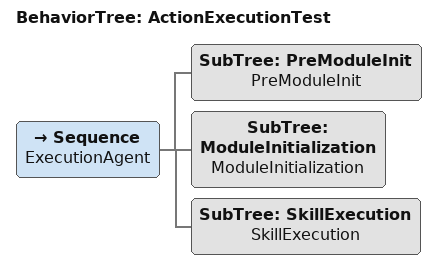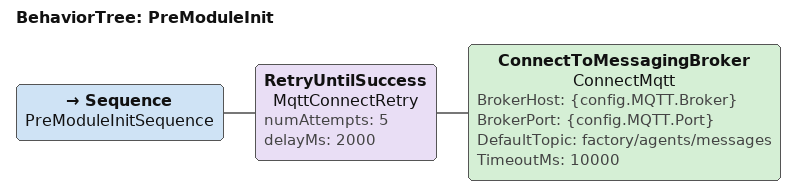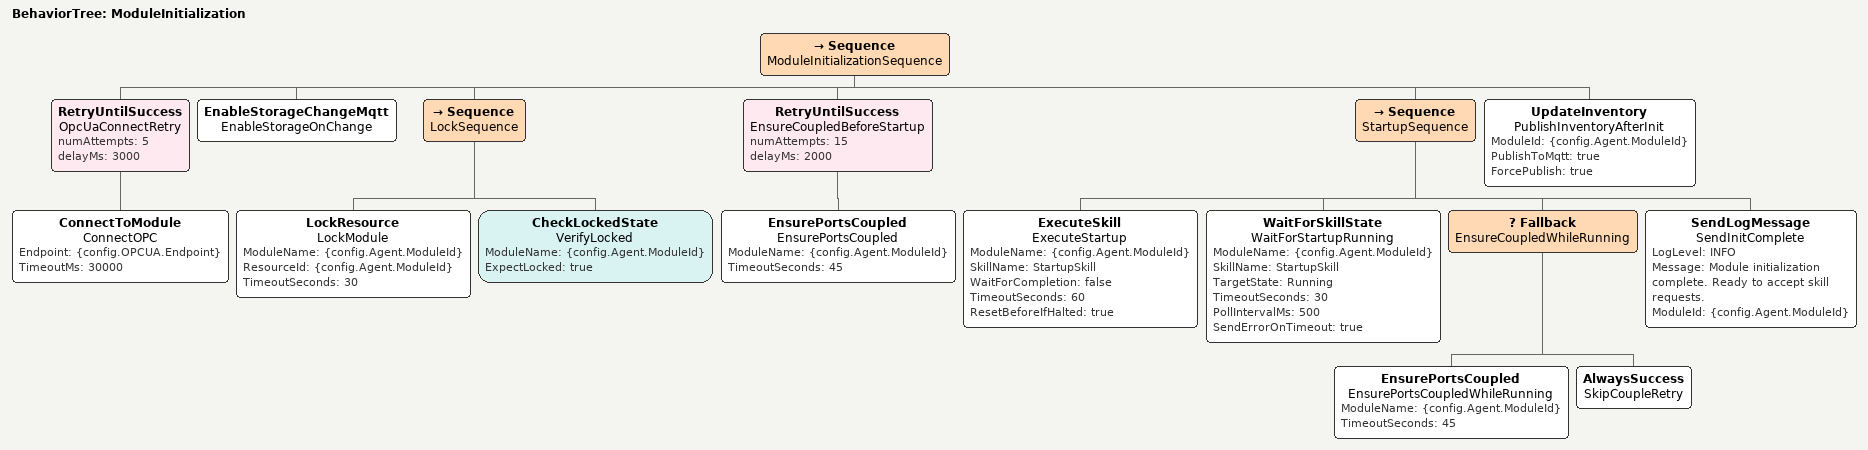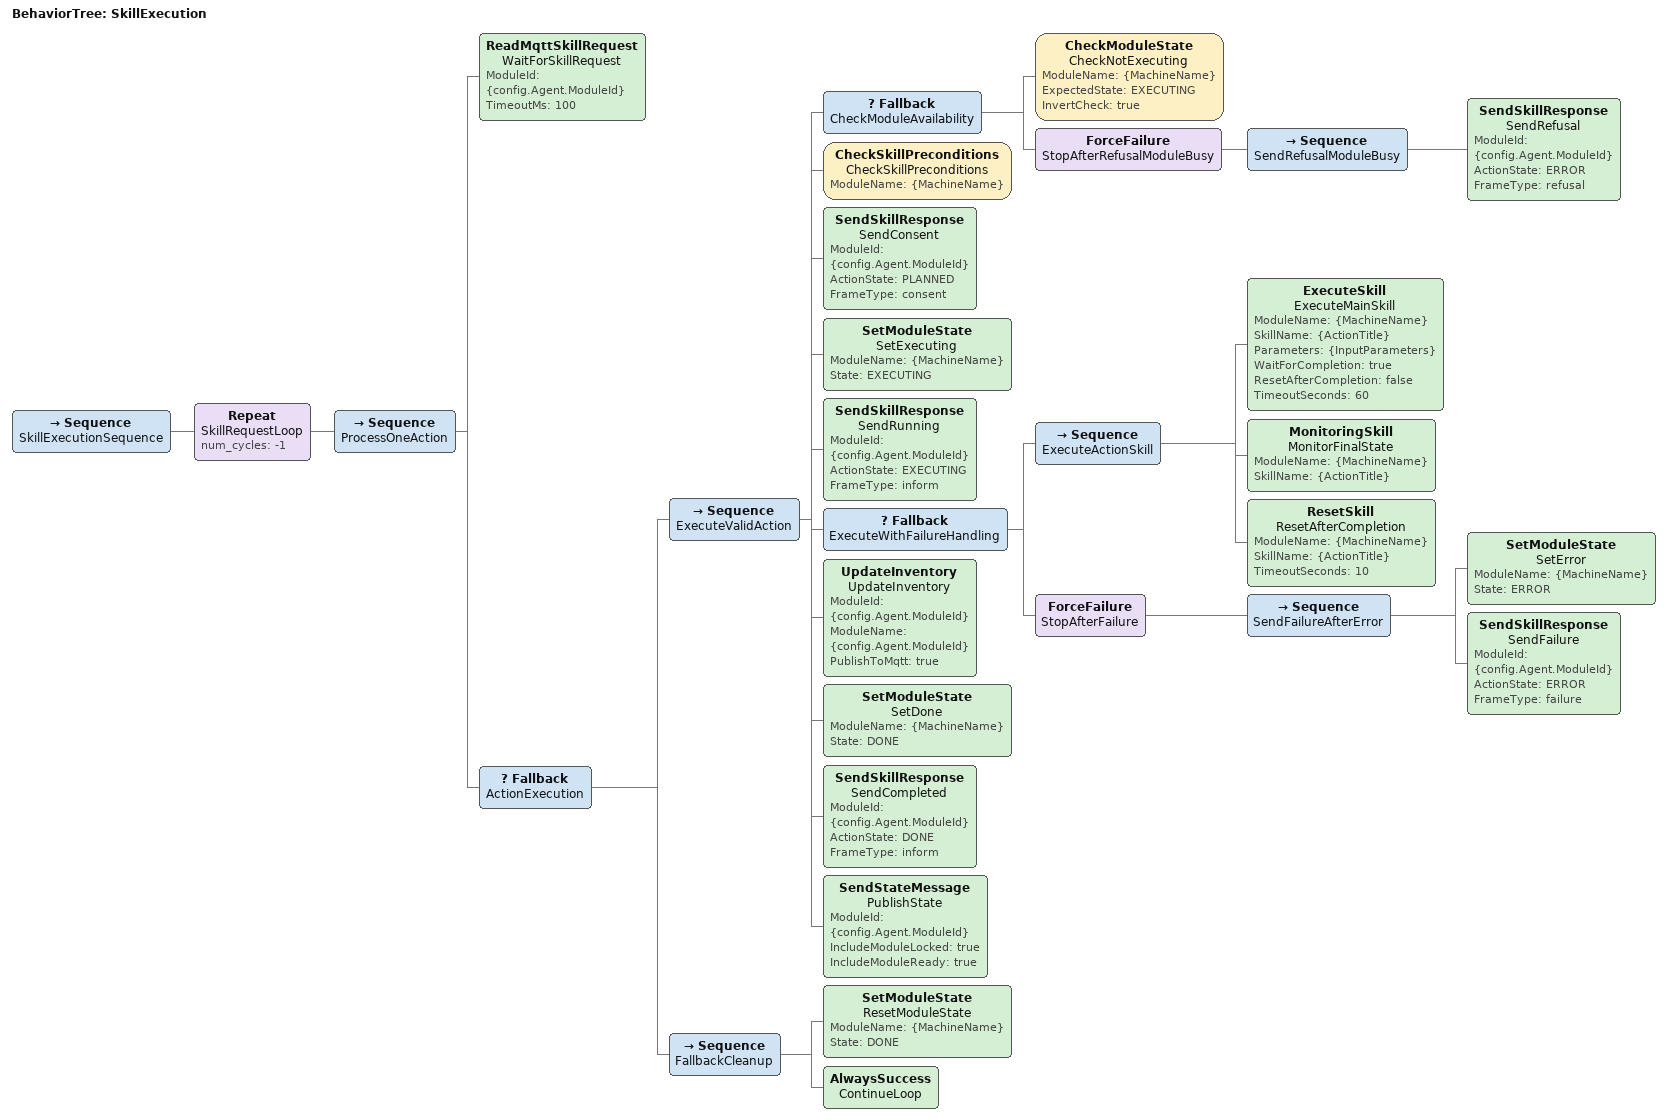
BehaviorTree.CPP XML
<?xml version="1.0" encoding="UTF-8"?>
<root BTCPP_format="4" main_tree_to_execute="ActionExecutionTest">
  <BehaviorTree ID="ActionExecutionTest">
    <Sequence name="ExecutionAgent">
      <SubTree name="PreModuleInit" ID="PreModuleInit"/>
      <SubTree name="ModuleInitialization" ID="ModuleInitialization"/>
      <SubTree name="SkillExecution" ID="SkillExecution"/>
    </Sequence>
  </BehaviorTree>

  <!-- PreModuleInit: Verbindet MQTT und stellt Basis-Kommunikation sicher -->
  <BehaviorTree ID="PreModuleInit">
    <Sequence name="PreModuleInitSequence">
      <RetryUntilSuccess name="MqttConnectRetry" numAttempts="5" delayMs="2000">
        <ConnectToMessagingBroker
          name="ConnectMqtt"
          BrokerHost="{config.MQTT.Broker}"
          BrokerPort="{config.MQTT.Port}"
          DefaultTopic="factory/agents/messages"
          TimeoutMs="10000" />
      </RetryUntilSuccess>
    </Sequence>
  </BehaviorTree>

  <!-- ModuleInitialization: OPC UA, Locking, Startup -->
  <BehaviorTree ID="ModuleInitialization">
    <Sequence name="ModuleInitializationSequence">
      <RetryUntilSuccess name="OpcUaConnectRetry" numAttempts="5" delayMs="3000">
        <ConnectToModule
          name="ConnectOPC"
          Endpoint="{config.OPCUA.Endpoint}"
          TimeoutMs="30000" />
      </RetryUntilSuccess>

      <EnableStorageChangeMqtt name="EnableStorageOnChange" />

      <Sequence name="LockSequence">
        <LockResource
          name="LockModule"
          ModuleName="{config.Agent.ModuleId}"
          ResourceId="{config.Agent.ModuleId}"
          TimeoutSeconds="30" />

        <CheckLockedState
          name="VerifyLocked"
          ModuleName="{config.Agent.ModuleId}"
          ExpectLocked="true" />
      </Sequence>

      <RetryUntilSuccess name="EnsureCoupledBeforeStartup" numAttempts="15" delayMs="2000">
        <EnsurePortsCoupled
          name="EnsurePortsCoupled"
          ModuleName="{config.Agent.ModuleId}"
          TimeoutSeconds="45" />
      </RetryUntilSuccess>

      <Sequence name="StartupSequence">
        <ExecuteSkill
          name="ExecuteStartup"
          ModuleName="{config.Agent.ModuleId}"
          SkillName="StartupSkill"
          WaitForCompletion="false"
          TimeoutSeconds="60"
          ResetBeforeIfHalted="true" />

        <WaitForSkillState
          name="WaitForStartupRunning"
          ModuleName="{config.Agent.ModuleId}"
          SkillName="StartupSkill"
          TargetState="Running"
          TimeoutSeconds="30"
          PollIntervalMs="500"
          SendErrorOnTimeout="true" />

        <Fallback name="EnsureCoupledWhileRunning">
          <EnsurePortsCoupled
            name="EnsurePortsCoupledWhileRunning"
            ModuleName="{config.Agent.ModuleId}"
            TimeoutSeconds="45" />
          <AlwaysSuccess name="SkipCoupleRetry" />
        </Fallback>

        <SendLogMessage
          name="SendInitComplete"
          LogLevel="INFO"
          Message="Module initialization complete. Ready to accept skill requests."
          ModuleId="{config.Agent.ModuleId}"/>
      </Sequence>

      <UpdateInventory name="PublishInventoryAfterInit"
               ModuleId="{config.Agent.ModuleId}"
               PublishToMqtt="true"
               ForcePublish="true"/>
    </Sequence>
  </BehaviorTree>

  <!-- SkillExecution: Wartet auf Requests und führt Actions aus -->
  <BehaviorTree ID="SkillExecution">
    <Sequence name="SkillExecutionSequence">
      <Repeat name="SkillRequestLoop" num_cycles="-1">

        <Sequence name="ProcessOneAction">
          <ReadMqttSkillRequest name="WaitForSkillRequest"
                                ModuleId="{config.Agent.ModuleId}"
                                TimeoutMs="100"/>

          <Fallback name="ActionExecution">
            <Sequence name="ExecuteValidAction">
              <Fallback name="CheckModuleAvailability">
                <CheckModuleState name="CheckNotExecuting"
                                 ModuleName="{MachineName}"
                                 ExpectedState="EXECUTING"
                                 InvertCheck="true"/>

                <ForceFailure name="StopAfterRefusalModuleBusy">
                  <Sequence name="SendRefusalModuleBusy">
                    <SendSkillResponse name="SendRefusal"
                                      ModuleId="{config.Agent.ModuleId}"
                                      ActionState="ERROR"
                                      FrameType="refusal"/>
                  </Sequence>
                </ForceFailure>
              </Fallback>

              <CheckSkillPreconditions name="CheckSkillPreconditions" ModuleName="{MachineName}" />

              <SendSkillResponse name="SendConsent"
                                ModuleId="{config.Agent.ModuleId}"
                                ActionState="PLANNED"
                                FrameType="consent"/>

              <SetModuleState name="SetExecuting"
                             ModuleName="{MachineName}"
                             State="EXECUTING"/>

              <SendSkillResponse name="SendRunning"
                                ModuleId="{config.Agent.ModuleId}"
                                ActionState="EXECUTING"
                                FrameType="inform"/>

              <Fallback name="ExecuteWithFailureHandling">
                <Sequence name="ExecuteActionSkill">
                  <ExecuteSkill name="ExecuteMainSkill"
                               ModuleName="{MachineName}"
                               SkillName="{ActionTitle}"
                               Parameters="{InputParameters}"
                               WaitForCompletion="true"
                               ResetAfterCompletion="false"
                               TimeoutSeconds="60"/>

                  <MonitoringSkill name="MonitorFinalState"
                                  ModuleName="{MachineName}"
                                  SkillName="{ActionTitle}"/>

                  <ResetSkill name="ResetAfterCompletion"
                             ModuleName="{MachineName}"
                             SkillName="{ActionTitle}"
                             TimeoutSeconds="10"/>
                </Sequence>

                <ForceFailure name="StopAfterFailure">
                  <Sequence name="SendFailureAfterError">
                    <SetModuleState name="SetError"
                                   ModuleName="{MachineName}"
                                   State="ERROR"/>

                    <SendSkillResponse name="SendFailure"
                                      ModuleId="{config.Agent.ModuleId}"
                                      ActionState="ERROR"
                                      FrameType="failure"/>
                  </Sequence>
                </ForceFailure>
              </Fallback>

              <UpdateInventory name="UpdateInventory"
                               ModuleId="{config.Agent.ModuleId}"
                               ModuleName="{config.Agent.ModuleId}"
                               PublishToMqtt="true"/>

              <SetModuleState name="SetDone"
                             ModuleName="{MachineName}"
                             State="DONE"/>

              <SendSkillResponse name="SendCompleted"
                                ModuleId="{config.Agent.ModuleId}"
                                ActionState="DONE"
                                FrameType="inform"/>

              <SendStateMessage name="PublishState"
                               ModuleId="{config.Agent.ModuleId}"
                               IncludeModuleLocked="true"
                               IncludeModuleReady="true"/>
            </Sequence>

            <Sequence name="FallbackCleanup">
              <SetModuleState name="ResetModuleState"
                             ModuleName="{MachineName}"
                             State="DONE"/>

              <AlwaysSuccess name="ContinueLoop"/>
            </Sequence>

          </Fallback>

        </Sequence>

      </Repeat>
    </Sequence>
  </BehaviorTree>

  <!-- TreeNodesModel for Groot2 Editor -->
</root>
